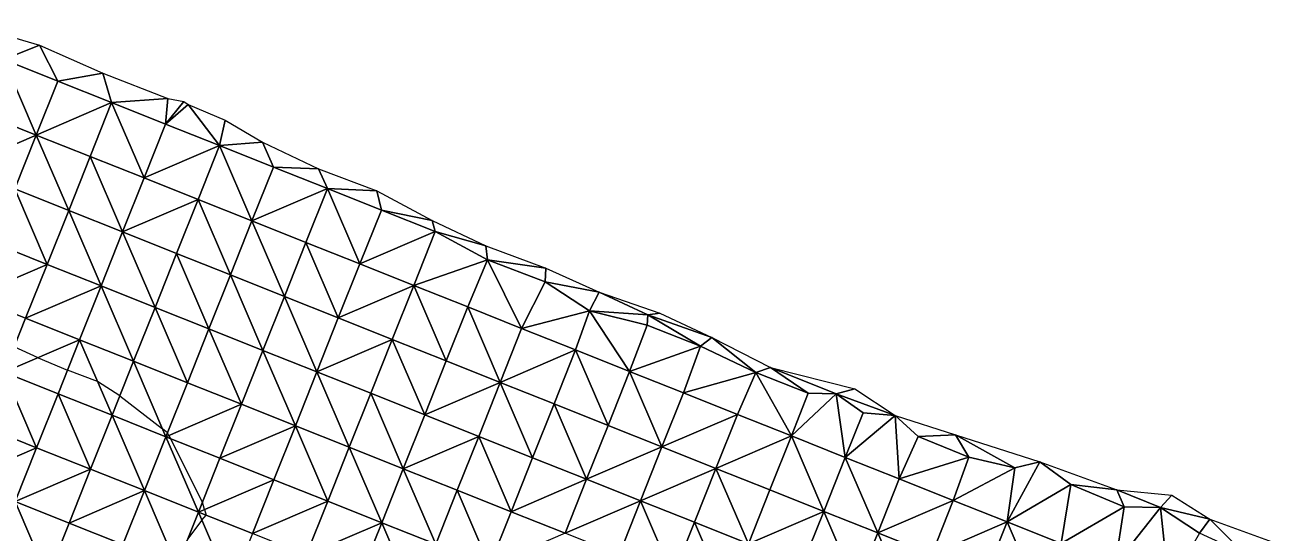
# Model space of a CAD drawing. Extents: x 452550 to 453808, y 451368 to 453069.
# Drawn here: x 453386.4 to 453601.1, y 452272.1 to 452359.6 of the extents above; entities that cross this region are included whole.
import ezdxf

# ---------------------------------------------------------------- set-up
doc = ezdxf.new("R2010")
doc.units = 0
doc.header["$LTSCALE"] = 0.35
doc.header["$MEASUREMENT"] = 0
doc.linetypes.add('DASHED', pattern=[5442.857143, 3628.571429, -1814.285714])
doc.layers.add('Default', color=42, linetype='Continuous', lineweight=25)
doc.layers.add('FPS_Contours-Minor', color=40, linetype='DASHED', lineweight=25)

msp = doc.modelspace()

# ---------------------------------------------------------------- linework, layer by layer
at = {"layer": 'Default', "color": 8, "linetype": 'Continuous', "lineweight": 25}
for points in [[(453382.72, 452353.68, 13.9), (453376.92, 452359.64, 13.77), (453388.85, 452356.16, 13.85)], [(453392.01, 452349.97, 13.91), (453382.72, 452353.68, 13.9), (453388.85, 452356.16, 13.85)], [(453392.01, 452349.97, 13.91), (453388.85, 452356.16, 13.85), (453399.8, 452351.31, 13.96)], [(453379.02, 452344.39, 13.84), (453382.72, 452353.68, 13.9), (453388.31, 452340.68, 13.86)], [(453382.72, 452353.68, 13.9), (453392.01, 452349.97, 13.91), (453388.31, 452340.68, 13.86)], [(453401.3, 452346.27, 13.92), (453392.01, 452349.97, 13.91), (453399.8, 452351.31, 13.96)], [(453401.3, 452346.27, 13.92), (453399.8, 452351.31, 13.96), (453410.95, 452346.98, 13.84)], [(453392.01, 452349.97, 13.91), (453401.3, 452346.27, 13.92), (453388.31, 452340.68, 13.86)], [(453410.59, 452342.57, 13.86), (453401.3, 452346.27, 13.92), (453410.95, 452346.98, 13.84)], [(453410.59, 452342.57, 13.86), (453410.95, 452346.98, 13.84), (453413.72, 452346.48, 13.72)], [(453388.31, 452340.68, 13.86), (453401.3, 452346.27, 13.92), (453397.6, 452336.98, 13.86)], [(453397.6, 452336.98, 13.86), (453401.3, 452346.27, 13.92), (453406.89, 452333.28, 13.87)], [(453401.3, 452346.27, 13.92), (453410.59, 452342.57, 13.86), (453406.89, 452333.28, 13.87)], [(453410.59, 452342.57, 13.86), (453413.72, 452346.48, 13.72), (453414.5, 452345.96, 13.91)], [(453419.88, 452338.87, 13.86), (453410.59, 452342.57, 13.86), (453414.5, 452345.96, 13.91)], [(453419.88, 452338.87, 13.86), (453414.5, 452345.96, 13.91), (453420.86, 452343.22, 13.96)], [(453379.02, 452344.39, 13.84), (453388.31, 452340.68, 13.86), (453375.32, 452335.1, 13.87)], [(453410.59, 452342.57, 13.86), (453419.88, 452338.87, 13.86), (453406.89, 452333.28, 13.87)], [(453419.88, 452338.87, 13.86), (453420.86, 452343.22, 13.96), (453420.87, 452343.21, 13.95)], [(453419.88, 452338.87, 13.86), (453420.87, 452343.21, 13.95), (453427.28, 452339.44, 13.87)], [(453375.32, 452335.1, 13.87), (453388.31, 452340.68, 13.86), (453384.61, 452331.39, 13.88)], [(453384.61, 452331.39, 13.88), (453388.31, 452340.68, 13.86), (453393.9, 452327.69, 13.86)], [(453388.31, 452340.68, 13.86), (453397.6, 452336.98, 13.86), (453393.9, 452327.69, 13.86)], [(453406.89, 452333.28, 13.87), (453419.88, 452338.87, 13.86), (453416.18, 452329.58, 13.86)], [(453416.18, 452329.58, 13.86), (453419.88, 452338.87, 13.86), (453425.47, 452325.88, 13.86)], [(453429.17, 452335.16, 13.83), (453419.88, 452338.87, 13.86), (453427.28, 452339.44, 13.87)], [(453419.88, 452338.87, 13.86), (453429.17, 452335.16, 13.83), (453425.47, 452325.88, 13.86)], [(453429.17, 452335.16, 13.83), (453427.28, 452339.44, 13.87), (453436.91, 452334.85, 13.94)], [(453393.9, 452327.69, 13.86), (453397.6, 452336.98, 13.86), (453403.19, 452323.99, 13.86)], [(453397.6, 452336.98, 13.86), (453406.89, 452333.28, 13.87), (453403.19, 452323.99, 13.86)], [(453429.17, 452335.16, 13.83), (453438.46, 452331.46, 13.8), (453425.47, 452325.88, 13.86)], [(453438.46, 452331.46, 13.8), (453429.17, 452335.16, 13.83), (453436.91, 452334.85, 13.94)], [(453438.46, 452331.46, 13.8), (453436.91, 452334.85, 13.94), (453446.97, 452331.08, 13.96)], [(453406.89, 452333.28, 13.87), (453416.18, 452329.58, 13.86), (453403.19, 452323.99, 13.86)], [(453380.91, 452322.11, 13.93), (453384.61, 452331.39, 13.88), (453390.19, 452318.4, 13.92)], [(453384.61, 452331.39, 13.88), (453393.9, 452327.69, 13.86), (453390.19, 452318.4, 13.92)], [(453403.19, 452323.99, 13.86), (453416.18, 452329.58, 13.86), (453412.48, 452320.29, 13.84)], [(453412.48, 452320.29, 13.84), (453416.18, 452329.58, 13.86), (453421.77, 452316.59, 13.84)], [(453416.18, 452329.58, 13.86), (453425.47, 452325.88, 13.86), (453421.77, 452316.59, 13.84)], [(453425.47, 452325.88, 13.86), (453438.46, 452331.46, 13.8), (453434.76, 452322.17, 13.81)], [(453434.76, 452322.17, 13.81), (453438.46, 452331.46, 13.8), (453444.05, 452318.47, 13.78)], [(453438.46, 452331.46, 13.8), (453447.75, 452327.76, 13.84), (453444.05, 452318.47, 13.78)], [(453447.75, 452327.76, 13.84), (453438.46, 452331.46, 13.8), (453446.97, 452331.08, 13.96)], [(453447.75, 452327.76, 13.84), (453446.97, 452331.08, 13.96), (453456.52, 452325.94, 13.91)], [(453390.19, 452318.4, 13.92), (453393.9, 452327.69, 13.86), (453399.48, 452314.7, 13.9)], [(453393.9, 452327.69, 13.86), (453403.19, 452323.99, 13.86), (453399.48, 452314.7, 13.9)], [(453447.75, 452327.76, 13.84), (453457.04, 452324.06, 13.84), (453444.05, 452318.47, 13.78)], [(453457.04, 452324.06, 13.84), (453447.75, 452327.76, 13.84), (453456.52, 452325.94, 13.91)], [(453421.77, 452316.59, 13.84), (453425.47, 452325.88, 13.86), (453431.05, 452312.88, 13.79)], [(453425.47, 452325.88, 13.86), (453434.76, 452322.17, 13.81), (453431.05, 452312.88, 13.79)], [(453457.04, 452324.06, 13.84), (453456.52, 452325.94, 13.91), (453465.75, 452321.57, 13.84)], [(453399.48, 452314.7, 13.9), (453403.19, 452323.99, 13.86), (453408.77, 452311, 13.87)], [(453403.19, 452323.99, 13.86), (453412.48, 452320.29, 13.84), (453408.77, 452311, 13.87)], [(453444.05, 452318.47, 13.78), (453457.04, 452324.06, 13.84), (453453.34, 452314.77, 13.73)], [(453453.34, 452314.77, 13.73), (453457.04, 452324.06, 13.84), (453466.03, 452319.21, 13.8)], [(453466.03, 452319.21, 13.8), (453457.04, 452324.06, 13.84), (453465.75, 452321.57, 13.84)], [(453380.91, 452322.11, 13.93), (453390.19, 452318.4, 13.92), (453377.2, 452312.82, 13.96)], [(453431.05, 452312.88, 13.79), (453434.76, 452322.17, 13.81), (453440.34, 452309.18, 13.74)], [(453434.76, 452322.17, 13.81), (453444.05, 452318.47, 13.78), (453440.34, 452309.18, 13.74)], [(453466.03, 452319.21, 13.8), (453465.75, 452321.57, 13.84), (453476.06, 452317.75, 13.87)], [(453408.77, 452311, 13.87), (453412.48, 452320.29, 13.84), (453418.06, 452307.3, 13.83)], [(453412.48, 452320.29, 13.84), (453421.77, 452316.59, 13.84), (453418.06, 452307.3, 13.83)], [(453462.63, 452311.07, 13.71), (453453.34, 452314.77, 13.73), (453466.03, 452319.21, 13.8)], [(453471.91, 452307.36, 13.7), (453462.63, 452311.07, 13.71), (453466.03, 452319.21, 13.8)], [(453475.95, 452315.38, 13.81), (453471.91, 452307.36, 13.7), (453466.03, 452319.21, 13.8)], [(453475.95, 452315.38, 13.81), (453466.03, 452319.21, 13.8), (453476.06, 452317.75, 13.87)], [(453377.2, 452312.82, 13.96), (453390.19, 452318.4, 13.92), (453386.49, 452309.11, 13.96)], [(453390.19, 452318.4, 13.92), (453399.48, 452314.7, 13.9), (453386.49, 452309.11, 13.96)], [(453418.06, 452307.3, 13.83), (453421.77, 452316.59, 13.84), (453427.35, 452303.59, 13.77)], [(453421.77, 452316.59, 13.84), (453431.05, 452312.88, 13.79), (453427.35, 452303.59, 13.77)], [(453444.05, 452318.47, 13.78), (453453.34, 452314.77, 13.73), (453440.34, 452309.18, 13.74)], [(453475.95, 452315.38, 13.81), (453476.06, 452317.75, 13.87), (453485.28, 452313.61, 13.84)], [(453386.49, 452309.11, 13.96), (453399.48, 452314.7, 13.9), (453395.78, 452305.41, 13.96)], [(453395.78, 452305.41, 13.96), (453399.48, 452314.7, 13.9), (453405.07, 452301.71, 13.94)], [(453399.48, 452314.7, 13.9), (453408.77, 452311, 13.87), (453405.07, 452301.71, 13.94)], [(453440.34, 452309.18, 13.74), (453453.34, 452314.77, 13.73), (453449.63, 452305.48, 13.68)], [(453449.63, 452305.48, 13.68), (453453.34, 452314.77, 13.73), (453458.92, 452301.78, 13.66)], [(453453.34, 452314.77, 13.73), (453462.63, 452311.07, 13.71), (453458.92, 452301.78, 13.66)], [(453483.61, 452310.39, 13.84), (453471.91, 452307.36, 13.7), (453475.95, 452315.38, 13.81)], [(453483.61, 452310.39, 13.84), (453475.95, 452315.38, 13.81), (453485.28, 452313.61, 13.84)], [(453377.2, 452312.82, 13.96), (453386.49, 452309.11, 13.96), (453382.79, 452299.82, 14.03)], [(453427.35, 452303.59, 13.77), (453431.05, 452312.88, 13.79), (453436.64, 452299.89, 13.69)], [(453431.05, 452312.88, 13.79), (453440.34, 452309.18, 13.74), (453436.64, 452299.89, 13.69)], [(453483.61, 452310.39, 13.84), (453485.28, 452313.61, 13.84), (453493.66, 452309.71, 13.92)], [(453485.28, 452313.61, 13.84), (453495.72, 452310.02, 13.95), (453493.66, 452309.71, 13.92)], [(453405.07, 452301.71, 13.94), (453408.77, 452311, 13.87), (453414.36, 452298.01, 13.91)], [(453408.77, 452311, 13.87), (453418.06, 452307.3, 13.83), (453414.36, 452298.01, 13.91)], [(453458.92, 452301.78, 13.66), (453462.63, 452311.07, 13.71), (453468.21, 452298.07, 13.71)], [(453462.63, 452311.07, 13.71), (453471.91, 452307.36, 13.7), (453468.21, 452298.07, 13.71)], [(453481.2, 452303.66, 13.79), (453471.91, 452307.36, 13.7), (453483.61, 452310.39, 13.84)], [(453490.49, 452299.96, 13.86), (453481.2, 452303.66, 13.79), (453483.61, 452310.39, 13.84)], [(453493.53, 452307.93, 13.92), (453483.61, 452310.39, 13.84), (453493.66, 452309.71, 13.92)], [(453493.53, 452307.93, 13.92), (453490.49, 452299.96, 13.86), (453483.61, 452310.39, 13.84)], [(453386.49, 452309.11, 13.96), (453395.78, 452305.41, 13.96), (453382.79, 452299.82, 14.03)], [(453440.34, 452309.18, 13.74), (453449.63, 452305.48, 13.68), (453436.64, 452299.89, 13.69)], [(453502.69, 452304.3, 13.94), (453493.53, 452307.93, 13.92), (453493.66, 452309.71, 13.92)], [(453493.66, 452309.71, 13.92), (453495.72, 452310.02, 13.95), (453504.65, 452305.78, 13.84)], [(453502.69, 452304.3, 13.94), (453493.66, 452309.71, 13.92), (453504.65, 452305.78, 13.84)], [(453414.36, 452298.01, 13.91), (453418.06, 452307.3, 13.83), (453423.65, 452294.3, 13.82)], [(453418.06, 452307.3, 13.83), (453427.35, 452303.59, 13.77), (453423.65, 452294.3, 13.82)], [(453471.91, 452307.36, 13.7), (453481.2, 452303.66, 13.79), (453468.21, 452298.07, 13.71)], [(453502.69, 452304.3, 13.94), (453490.49, 452299.96, 13.86), (453493.53, 452307.93, 13.92)], [(453382.79, 452299.82, 14.03), (453395.78, 452305.41, 13.96), (453392.08, 452296.12, 14.03)], [(453392.08, 452296.12, 14.03), (453395.78, 452305.41, 13.96), (453401.37, 452292.42, 14.03)], [(453395.78, 452305.41, 13.96), (453405.07, 452301.71, 13.94), (453401.37, 452292.42, 14.03)], [(453436.64, 452299.89, 13.69), (453449.63, 452305.48, 13.68), (453445.93, 452296.19, 13.63)], [(453445.93, 452296.19, 13.63), (453449.63, 452305.48, 13.68), (453455.22, 452292.49, 13.61)], [(453449.63, 452305.48, 13.68), (453458.92, 452301.78, 13.66), (453455.22, 452292.49, 13.61)], [(453499.78, 452296.26, 13.87), (453490.49, 452299.96, 13.86), (453502.69, 452304.3, 13.94)], [(453512.27, 452299.75, 13.91), (453499.78, 452296.26, 13.87), (453502.69, 452304.3, 13.94)], [(453512.27, 452299.75, 13.91), (453502.69, 452304.3, 13.94), (453504.65, 452305.78, 13.84)], [(453512.27, 452299.75, 13.91), (453504.65, 452305.78, 13.84), (453514.75, 452300.62, 13.9)], [(453401.37, 452292.42, 14.03), (453405.07, 452301.71, 13.94), (453410.66, 452288.72, 14.01)], [(453405.07, 452301.71, 13.94), (453414.36, 452298.01, 13.91), (453410.66, 452288.72, 14.01)], [(453423.65, 452294.3, 13.82), (453427.35, 452303.59, 13.77), (453432.94, 452290.6, 13.73)], [(453427.35, 452303.59, 13.77), (453436.64, 452299.89, 13.69), (453432.94, 452290.6, 13.73)], [(453458.92, 452301.78, 13.66), (453468.21, 452298.07, 13.71), (453455.22, 452292.49, 13.61)], [(453468.21, 452298.07, 13.71), (453481.2, 452303.66, 13.79), (453477.5, 452294.37, 13.81)], [(453477.5, 452294.37, 13.81), (453481.2, 452303.66, 13.79), (453486.79, 452290.67, 13.87)], [(453481.2, 452303.66, 13.79), (453490.49, 452299.96, 13.86), (453486.79, 452290.67, 13.87)], [(453379.09, 452290.53, 14.05), (453382.79, 452299.82, 14.03), (453388.38, 452286.83, 14.05)], [(453382.79, 452299.82, 14.03), (453392.08, 452296.12, 14.03), (453388.38, 452286.83, 14.05)], [(453432.94, 452290.6, 13.73), (453436.64, 452299.89, 13.69), (453442.23, 452286.9, 13.67)], [(453436.64, 452299.89, 13.69), (453445.93, 452296.19, 13.63), (453442.23, 452286.9, 13.67)], [(453486.79, 452290.67, 13.87), (453490.49, 452299.96, 13.86), (453496.08, 452286.97, 13.87)], [(453490.49, 452299.96, 13.86), (453499.78, 452296.26, 13.87), (453496.08, 452286.97, 13.87)], [(453509.07, 452292.55, 13.88), (453499.78, 452296.26, 13.87), (453512.27, 452299.75, 13.91)], [(453518.36, 452288.85, 13.84), (453509.07, 452292.55, 13.88), (453512.27, 452299.75, 13.91)], [(453521.23, 452296.23, 13.78), (453512.27, 452299.75, 13.91), (453514.75, 452300.62, 13.9)], [(453521.23, 452296.23, 13.78), (453518.36, 452288.85, 13.84), (453512.27, 452299.75, 13.91)], [(453521.23, 452296.23, 13.78), (453514.75, 452300.62, 13.9), (453526.06, 452296.08, 13.82)], [(453514.75, 452300.62, 13.9), (453529.3, 452296.95, 13.9), (453526.06, 452296.08, 13.82)], [(453414.36, 452298.01, 13.91), (453423.65, 452294.3, 13.82), (453410.66, 452288.72, 14.01)], [(453455.22, 452292.49, 13.61), (453468.21, 452298.07, 13.71), (453464.51, 452288.78, 13.71)], [(453464.51, 452288.78, 13.71), (453468.21, 452298.07, 13.71), (453473.8, 452285.08, 13.78)], [(453468.21, 452298.07, 13.71), (453477.5, 452294.37, 13.81), (453473.8, 452285.08, 13.78)], [(453388.38, 452286.83, 14.05), (453392.08, 452296.12, 14.03), (453397.67, 452283.13, 14.07)], [(453392.08, 452296.12, 14.03), (453401.37, 452292.42, 14.03), (453397.67, 452283.13, 14.07)], [(453442.23, 452286.9, 13.67), (453445.93, 452296.19, 13.63), (453451.52, 452283.2, 13.67)], [(453445.93, 452296.19, 13.63), (453455.22, 452292.49, 13.61), (453451.52, 452283.2, 13.67)], [(453499.78, 452296.26, 13.87), (453509.07, 452292.55, 13.88), (453496.08, 452286.97, 13.87)], [(453518.36, 452288.85, 13.84), (453521.23, 452296.23, 13.78), (453526.06, 452296.08, 13.82)], [(453527.65, 452285.15, 13.86), (453518.36, 452288.85, 13.84), (453526.06, 452296.08, 13.82)], [(453526.06, 452296.08, 13.82), (453529.3, 452296.95, 13.9), (453536.26, 452292.4, 13.79)], [(453530.7, 452292.81, 13.83), (453526.06, 452296.08, 13.82), (453536.26, 452292.4, 13.79)], [(453530.7, 452292.81, 13.83), (453527.65, 452285.15, 13.86), (453526.06, 452296.08, 13.82)], [(453410.66, 452288.72, 14.01), (453423.65, 452294.3, 13.82), (453419.95, 452285.02, 13.93)], [(453423.65, 452294.3, 13.82), (453432.94, 452290.6, 13.73), (453419.95, 452285.02, 13.93)], [(453473.8, 452285.08, 13.78), (453477.5, 452294.37, 13.81), (453483.09, 452281.38, 13.82)], [(453477.5, 452294.37, 13.81), (453486.79, 452290.67, 13.87), (453483.09, 452281.38, 13.82)], [(453397.67, 452283.13, 14.07), (453401.37, 452292.42, 14.03), (453406.96, 452279.43, 14.08)], [(453401.37, 452292.42, 14.03), (453410.66, 452288.72, 14.01), (453406.96, 452279.43, 14.08)], [(453455.22, 452292.49, 13.61), (453464.51, 452288.78, 13.71), (453451.52, 452283.2, 13.67)], [(453496.08, 452286.97, 13.87), (453509.07, 452292.55, 13.88), (453505.37, 452283.27, 13.87)], [(453509.07, 452292.55, 13.88), (453518.36, 452288.85, 13.84), (453505.37, 452283.27, 13.87)], [(453527.65, 452285.15, 13.86), (453530.7, 452292.81, 13.83), (453536.26, 452292.4, 13.79)], [(453536.94, 452281.45, 13.88), (453527.65, 452285.15, 13.86), (453536.26, 452292.4, 13.79)], [(453540.21, 452288.78, 13.88), (453536.94, 452281.45, 13.88), (453536.26, 452292.4, 13.79)], [(453540.21, 452288.78, 13.88), (453536.26, 452292.4, 13.79), (453546.65, 452289.05, 13.74)], [(453379.09, 452290.53, 14.05), (453388.38, 452286.83, 14.05), (453375.39, 452281.25, 14.1)], [(453406.96, 452279.43, 14.08), (453410.66, 452288.72, 14.01), (453416.25, 452275.73, 14.02)], [(453410.66, 452288.72, 14.01), (453419.95, 452285.02, 13.93), (453416.25, 452275.73, 14.02)], [(453419.95, 452285.02, 13.93), (453432.94, 452290.6, 13.73), (453429.24, 452281.31, 13.8)], [(453429.24, 452281.31, 13.8), (453432.94, 452290.6, 13.73), (453438.53, 452277.61, 13.73)], [(453432.94, 452290.6, 13.73), (453442.23, 452286.9, 13.67), (453438.53, 452277.61, 13.73)], [(453451.52, 452283.2, 13.67), (453464.51, 452288.78, 13.71), (453460.81, 452279.5, 13.72)], [(453460.81, 452279.5, 13.72), (453464.51, 452288.78, 13.71), (453470.1, 452275.79, 13.76)], [(453464.51, 452288.78, 13.71), (453473.8, 452285.08, 13.78), (453470.1, 452275.79, 13.76)], [(453486.79, 452290.67, 13.87), (453496.08, 452286.97, 13.87), (453483.09, 452281.38, 13.82)], [(453505.37, 452283.27, 13.87), (453518.36, 452288.85, 13.84), (453514.66, 452279.56, 13.88)], [(453514.66, 452279.56, 13.88), (453518.36, 452288.85, 13.84), (453523.95, 452275.86, 13.9)], [(453518.36, 452288.85, 13.84), (453527.65, 452285.15, 13.86), (453523.95, 452275.86, 13.9)], [(453548.93, 452285.19, 13.79), (453536.94, 452281.45, 13.88), (453540.21, 452288.78, 13.88)], [(453548.93, 452285.19, 13.79), (453540.21, 452288.78, 13.88), (453546.65, 452289.05, 13.74)], [(453556.83, 452283.37, 13.81), (453546.65, 452289.05, 13.74), (453561.15, 452284.38, 13.83)], [(453556.83, 452283.37, 13.81), (453548.93, 452285.19, 13.79), (453546.65, 452289.05, 13.74)], [(453375.39, 452281.25, 14.1), (453388.38, 452286.83, 14.05), (453384.67, 452277.54, 14.08)], [(453388.38, 452286.83, 14.05), (453397.67, 452283.13, 14.07), (453384.67, 452277.54, 14.08)], [(453438.53, 452277.61, 13.73), (453442.23, 452286.9, 13.67), (453447.82, 452273.91, 13.74)], [(453442.23, 452286.9, 13.67), (453451.52, 452283.2, 13.67), (453447.82, 452273.91, 13.74)], [(453483.09, 452281.38, 13.82), (453496.08, 452286.97, 13.87), (453492.38, 452277.68, 13.83)], [(453496.08, 452286.97, 13.87), (453505.37, 452283.27, 13.87), (453492.38, 452277.68, 13.83)], [(453419.95, 452285.02, 13.93), (453429.24, 452281.31, 13.8), (453416.25, 452275.73, 14.02)], [(453473.8, 452285.08, 13.78), (453483.09, 452281.38, 13.82), (453470.1, 452275.79, 13.76)], [(453523.95, 452275.86, 13.9), (453527.65, 452285.15, 13.86), (453533.24, 452272.16, 13.92)], [(453527.65, 452285.15, 13.86), (453536.94, 452281.45, 13.88), (453533.24, 452272.16, 13.92)], [(453546.23, 452277.75, 13.85), (453536.94, 452281.45, 13.88), (453548.93, 452285.19, 13.79)], [(453556.83, 452283.37, 13.81), (453546.23, 452277.75, 13.85), (453548.93, 452285.19, 13.79)], [(453555.52, 452274.04, 13.85), (453556.83, 452283.37, 13.81), (453561.15, 452284.38, 13.83)], [(453566.5, 452280.5, 13.93), (453555.52, 452274.04, 13.85), (453561.15, 452284.38, 13.83)], [(453566.5, 452280.5, 13.93), (453561.15, 452284.38, 13.83), (453574.41, 452279.57, 13.68)], [(453384.67, 452277.54, 14.08), (453397.67, 452283.13, 14.07), (453393.96, 452273.84, 14.07)], [(453397.67, 452283.13, 14.07), (453406.96, 452279.43, 14.08), (453393.96, 452273.84, 14.07)], [(453447.82, 452273.91, 13.74), (453451.52, 452283.2, 13.67), (453457.11, 452270.21, 13.76)], [(453451.52, 452283.2, 13.67), (453460.81, 452279.5, 13.72), (453457.11, 452270.21, 13.76)], [(453492.38, 452277.68, 13.83), (453505.37, 452283.27, 13.87), (453501.67, 452273.98, 13.86)], [(453501.67, 452273.98, 13.86), (453505.37, 452283.27, 13.87), (453510.96, 452270.27, 13.89)], [(453505.37, 452283.27, 13.87), (453514.66, 452279.56, 13.88), (453510.96, 452270.27, 13.89)], [(453555.52, 452274.04, 13.85), (453546.23, 452277.75, 13.85), (453556.83, 452283.37, 13.81)], [(453416.25, 452275.73, 14.02), (453429.24, 452281.31, 13.8), (453425.53, 452272.02, 13.9)], [(453429.24, 452281.31, 13.8), (453438.53, 452277.61, 13.73), (453425.53, 452272.02, 13.9)], [(453470.1, 452275.79, 13.76), (453483.09, 452281.38, 13.82), (453479.39, 452272.09, 13.79)], [(453483.09, 452281.38, 13.82), (453492.38, 452277.68, 13.83), (453479.39, 452272.09, 13.79)], [(453536.94, 452281.45, 13.88), (453546.23, 452277.75, 13.85), (453533.24, 452272.16, 13.92)], [(453564.81, 452270.34, 13.85), (453555.52, 452274.04, 13.85), (453566.5, 452280.5, 13.93)], [(453575.67, 452276.67, 13.63), (453564.81, 452270.34, 13.85), (453566.5, 452280.5, 13.93)], [(453575.67, 452276.67, 13.63), (453566.5, 452280.5, 13.93), (453574.41, 452279.57, 13.68)], [(453393.96, 452273.84, 14.07), (453406.96, 452279.43, 14.08), (453403.25, 452270.14, 14.06)], [(453403.25, 452270.14, 14.06), (453406.96, 452279.43, 14.08), (453412.54, 452266.44, 13.98)], [(453406.96, 452279.43, 14.08), (453416.25, 452275.73, 14.02), (453412.54, 452266.44, 13.98)], [(453457.11, 452270.21, 13.76), (453460.81, 452279.5, 13.72), (453466.39, 452266.5, 13.8)], [(453460.81, 452279.5, 13.72), (453470.1, 452275.79, 13.76), (453466.39, 452266.5, 13.8)], [(453514.66, 452279.56, 13.88), (453523.95, 452275.86, 13.9), (453510.96, 452270.27, 13.89)], [(453575.67, 452276.67, 13.63), (453574.41, 452279.57, 13.68), (453581.92, 452276.55, 13.96)], [(453574.41, 452279.57, 13.68), (453583.87, 452278.63, 13.91), (453581.92, 452276.55, 13.96)], [(453581.92, 452276.55, 13.96), (453583.87, 452278.63, 13.91), (453590.42, 452274.52, 13.89)], [(453380.97, 452268.25, 14.1), (453384.67, 452277.54, 14.08), (453390.26, 452264.55, 14.11)], [(453384.67, 452277.54, 14.08), (453393.96, 452273.84, 14.07), (453390.26, 452264.55, 14.11)], [(453425.53, 452272.02, 13.9), (453438.53, 452277.61, 13.73), (453434.82, 452268.32, 13.83)], [(453438.53, 452277.61, 13.73), (453447.82, 452273.91, 13.74), (453434.82, 452268.32, 13.83)], [(453470.1, 452275.79, 13.76), (453479.39, 452272.09, 13.79), (453466.39, 452266.5, 13.8)], [(453479.39, 452272.09, 13.79), (453492.38, 452277.68, 13.83), (453488.68, 452268.39, 13.79)], [(453488.68, 452268.39, 13.79), (453492.38, 452277.68, 13.83), (453497.97, 452264.69, 13.81)], [(453492.38, 452277.68, 13.83), (453501.67, 452273.98, 13.86), (453497.97, 452264.69, 13.81)], [(453510.96, 452270.27, 13.89), (453523.95, 452275.86, 13.9), (453520.25, 452266.57, 13.92)], [(453520.25, 452266.57, 13.92), (453523.95, 452275.86, 13.9), (453529.54, 452262.87, 13.93)], [(453523.95, 452275.86, 13.9), (453533.24, 452272.16, 13.92), (453529.54, 452262.87, 13.93)], [(453533.24, 452272.16, 13.92), (453546.23, 452277.75, 13.85), (453542.53, 452268.46, 13.89)], [(453546.23, 452277.75, 13.85), (453555.52, 452274.04, 13.85), (453542.53, 452268.46, 13.89)], [(453574.1, 452266.64, 13.79), (453564.81, 452270.34, 13.85), (453575.67, 452276.67, 13.63)], [(453574.1, 452266.64, 13.79), (453575.67, 452276.67, 13.63), (453581.92, 452276.55, 13.96)], [(453583.39, 452262.94, 13.78), (453574.1, 452266.64, 13.79), (453581.92, 452276.55, 13.96)], [(453588.66, 452272.09, 13.81), (453583.39, 452262.94, 13.78), (453581.92, 452276.55, 13.96)], [(453588.66, 452272.09, 13.81), (453581.92, 452276.55, 13.96), (453590.42, 452274.52, 13.89)], [(453393.96, 452273.84, 14.07), (453403.25, 452270.14, 14.06), (453390.26, 452264.55, 14.11)], [(453412.54, 452266.44, 13.98), (453416.25, 452275.73, 14.02), (453421.83, 452262.73, 13.86)], [(453416.25, 452275.73, 14.02), (453425.53, 452272.02, 13.9), (453421.83, 452262.73, 13.86)], [(453434.82, 452268.32, 13.83), (453447.82, 452273.91, 13.74), (453444.11, 452264.62, 13.9)], [(453444.11, 452264.62, 13.9), (453447.82, 452273.91, 13.74), (453453.4, 452260.92, 13.94)], [(453447.82, 452273.91, 13.74), (453457.11, 452270.21, 13.76), (453453.4, 452260.92, 13.94)], [(453497.97, 452264.69, 13.81), (453501.67, 452273.98, 13.86), (453507.25, 452260.98, 13.83)], [(453501.67, 452273.98, 13.86), (453510.96, 452270.27, 13.89), (453507.25, 452260.98, 13.83)], [(453542.53, 452268.46, 13.89), (453555.52, 452274.04, 13.85), (453551.82, 452264.75, 13.9)], [(453551.82, 452264.75, 13.9), (453555.52, 452274.04, 13.85), (453561.11, 452261.05, 13.9)], [(453555.52, 452274.04, 13.85), (453564.81, 452270.34, 13.85), (453561.11, 452261.05, 13.9)], [(453596.38, 452268.52, 13.74), (453588.66, 452272.09, 13.81), (453590.42, 452274.52, 13.89)], [(453596.38, 452268.52, 13.74), (453590.42, 452274.52, 13.89), (453601.15, 452270.62, 13.82)], [(453529.54, 452262.87, 13.93), (453533.24, 452272.16, 13.92), (453538.83, 452259.17, 13.91)], [(453533.24, 452272.16, 13.92), (453542.53, 452268.46, 13.89), (453538.83, 452259.17, 13.91)]]:
    msp.add_3dface(points, dxfattribs=at)
at = {"layer": 'FPS_Contours-Minor', "color": 12, "linetype": 'Continuous', "lineweight": 25}
for p, q in [((453388.63, 452302.33, 14), (453384.54, 452304.22, 14)), ((453388.63, 452302.33, 14), (453393.7, 452300.2, 14)), ((453398.88, 452298.22, 14), (453393.7, 452300.2, 14)), ((453402.7, 452295.75, 14), (453398.88, 452298.22, 14)), ((453402.7, 452295.75, 14), (453410.07, 452290.08, 14)), ((453410.91, 452289.36, 14), (453410.07, 452290.08, 14)), ((453411.15, 452288.93, 14), (453410.91, 452289.36, 14)), ((453411.15, 452288.93, 14), (453411.45, 452288.4, 14)), ((453416.94, 452277.47, 14), (453411.45, 452288.4, 14)), ((453417.3, 452276.18, 14), (453416.94, 452277.47, 14)), ((453417.3, 452276.18, 14), (453417.56, 452275.2, 14)), ((453416.85, 452274.32, 14), (453414.38, 452271.05, 14)), ((453416.85, 452274.32, 14), (453417.56, 452275.2, 14))]:
    msp.add_line(p, q, dxfattribs=at)

doc.saveas('drawing.dxf')
